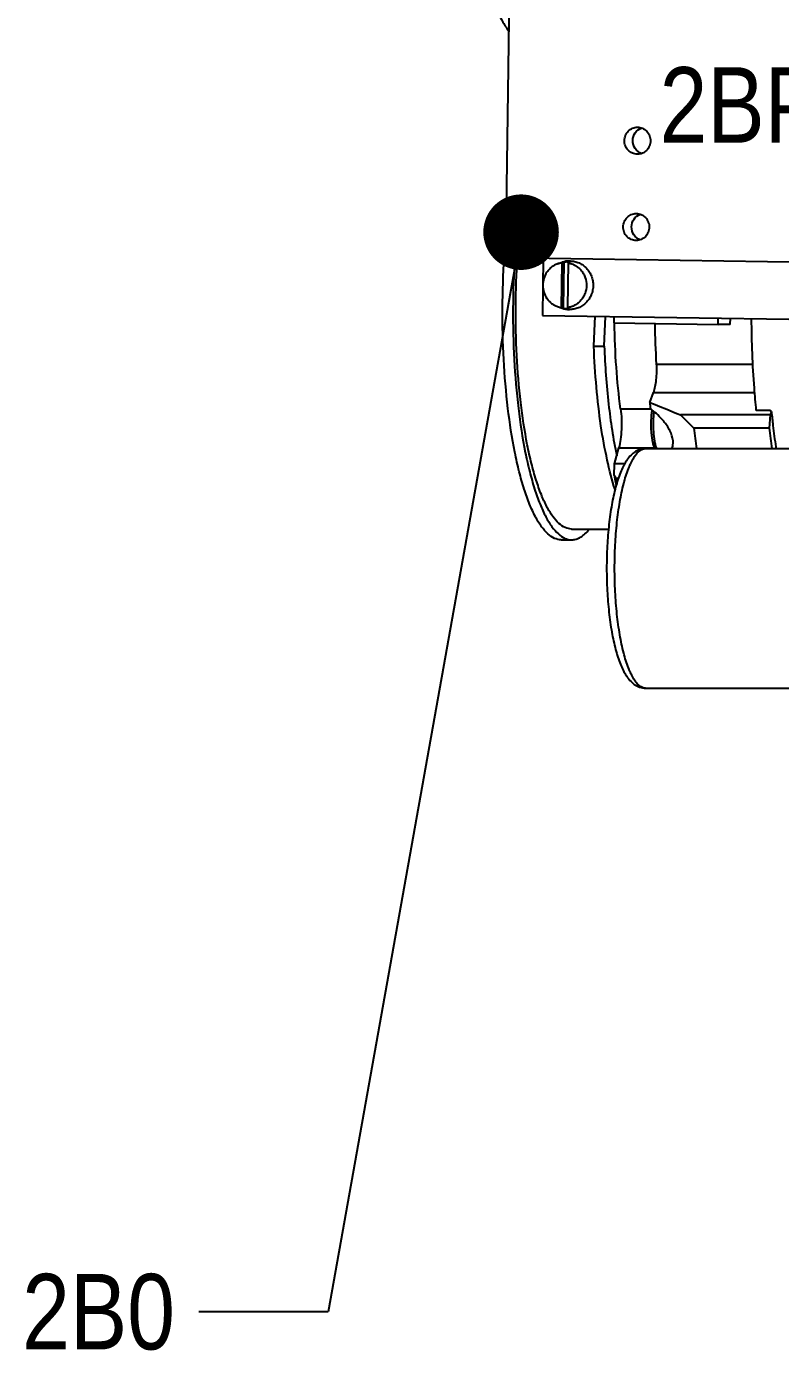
# Model space of a CAD drawing. Header units: millimetres. Extents: x 0 to 841, y 0 to 594.
# Drawn here: x 669.9 to 704.8, y 155.6 to 217 of the extents above; entities that cross this region are included whole.
import ezdxf

# ---------------------------------------------------------------- set-up
doc = ezdxf.new("R2010")
doc.units = ezdxf.units.MM
doc.header["$LTSCALE"] = 46.255
doc.layers.get('0').update_dxf_attribs({"linetype": 'CONTINUOUS'})
doc.layers.add('AXIS', color=7, linetype='CONTINUOUS')
doc.styles.get("Standard").update_dxf_attribs({"font": 'txt', "width": 0.85})
doc.styles.add('TEXTSTYLE_2', font='txt', dxfattribs={"width": 0.85})
doc.dimstyles.get("Standard").update_dxf_attribs({"dimtxt": 3.5, "dimasz": 3.5, "dimexe": 1.5, "dimexo": 1, "dimtad": 1, "dimtxsty": 'STANDARD', "dimcen": 0.09, "dimadec": 0, "dimazin": 0, "dimtol": 1, "dimtp": 0.01, "dimtm": 0.01, "dimtfac": 1, "dimtofl": 0, "dimtmove": 0, "dimatfit": 3, "dimfxl": 1, "dimtolj": 1, "dimarcsym": 0})

msp = doc.modelspace()

# ---------------------------------------------------------------- linework, layer by layer
at = {"color": 7, "linetype": 'CONTINUOUS'}
for p, q in [((692.275, 219.283), (692.091, 206.285)), ((692.091, 206.285), (720.1, 205.861)), ((693.838, 206.258), (693.8, 203.598)), ((694.505, 205.987), (694.713, 206.062)), ((694.705, 206.036), (694.676, 203.965)), ((694.705, 206.036), (694.796, 206.067)), ((694.796, 206.067), (694.766, 203.934)), ((694.995, 206.032), (694.965, 203.961)), ((695.086, 206.062), (694.995, 206.032)), ((694.505, 204.009), (694.713, 203.935)), ((694.766, 203.934), (694.676, 203.965)), ((694.965, 203.961), (695.055, 203.93)), ((693.8, 203.598), (707.648, 203.388)), ((696.187, 202.17), (696.246, 203.561)), ((696.67, 202.17), (696.728, 203.554)), ((697.112, 203.548), (697.108, 203.254)), ((697.108, 203.254), (701.937, 203.181)), ((701.937, 203.181), (701.941, 203.475)), ((702.506, 203.181), (701.937, 203.181)), ((702.506, 203.181), (702.51, 203.466)), ((696.187, 202.17), (696.67, 202.17)), ((699.076, 201.345), (703.552, 201.345)), ((698.777, 199.572), (698.947, 200.033)), ((698.947, 200.033), (703.639, 200.033)), ((697.425, 199.267), (698.819, 199.267)), ((704.358, 198.991), (700.206, 198.991)), ((704.339, 199.202), (703.711, 199.202)), ((704.358, 198.991), (704.313, 198.381)), ((704.414, 199.143), (704.339, 199.202)), ((704.414, 199.143), (704.358, 198.991)), ((704.313, 198.381), (700.818, 198.381)), ((697.139, 196.719), (697.347, 197.469)), ((697.347, 197.469), (698.994, 197.469)), ((697.129, 196.188), (697.139, 196.719)), ((697.611, 196.719), (697.139, 196.719)), ((697.319, 196.041), (697.223, 196.041)), ((695.156, 193.705), (696.868, 193.705))]:
    msp.add_line(p, q, dxfattribs=at)
for centre, radius, start, end in [((728.214, 203.914), 36.252, 175.0057, 176.23706), ((695.068, 205.07), 1.053, 89.14643, 109.70359), ((694.836, 205.062), 0.983, 97.67634, 109.68341), ((694.926, 205.069), 1.007, 89.13888, 97.41457), ((694.926, 205.068), 1.007, 80.8519, 89.12518), ((694.836, 204.936), 0.984, 250.32133, 260.59235), ((695.068, 204.927), 1.053, 250.30139, 269.11862), ((694.926, 204.929), 1.007, 260.8519, 269.12518), ((694.926, 204.928), 1.007, 269.13888, 277.41457), ((737.224, 203.673), 38.219, 180.67335, 183.4928), ((736.397, 203.186), 37.793, 185.48723, 185.93571), ((989.832, 913.499), 770.977, 247.820164, 247.934791), ((724.043, 222.297), 33.337, 224.3544, 225.84081), ((742.807, 202.998), 38.586, 185.73338, 186.68442), ((738.313, 202.627), 37.735, 186.46075, 187.9194), ((741.811, 202.627), 37.737, 186.4607, 187.91236), ((739.297, 202.573), 35.05, 186.66204, 188.29495), ((737.264, 202.282), 32.997, 188.30359, 188.46589), ((720.404, 200.931), 23.754, 191.51835, 191.91904), ((729.781, 216.882), 38.658, 212.36481, 212.62369), ((719.09, 200.652), 22.41, 191.91381, 192.6644), ((720.193, 200.808), 23.46, 191.725, 192.15722)]:
    msp.add_arc(centre, radius, start, end, dxfattribs=at)
for points, knots in [([(694.673, 193.205), (694.568, 193.205), (694.339, 193.26), (694.028, 193.482), (693.734, 193.829), (693.453, 194.298), (693.188, 194.885), (692.942, 195.584), (692.716, 196.387), (692.439, 197.629), (692.174, 199.362), (691.988, 201.591), (691.933, 203.928), (691.988, 205.507), (692.039, 206.293)], [0, 0, 0, 0, 0.022745, 0.049085, 0.081298, 0.120429, 0.166787, 0.220259, 0.28047, 0.346861, 0.49527, 0.658829, 0.829807, 1, 1, 1, 1]), ([(692.522, 206.284), (692.47, 205.498), (692.416, 203.92), (692.471, 201.584), (692.658, 199.357), (692.922, 197.625), (693.2, 196.384), (693.425, 195.581), (693.672, 194.883), (693.937, 194.296), (694.217, 193.828), (694.512, 193.481), (694.822, 193.26), (695.051, 193.205), (695.156, 193.205)], [0, 0, 0, 0, 0.170242, 0.341238, 0.504793, 0.653185, 0.719565, 0.779765, 0.833227, 0.879576, 0.918701, 0.950911, 0.977252, 1, 1, 1, 1]), ([(695.156, 193.705), (695.055, 193.705), (694.836, 193.758), (694.538, 193.972), (694.256, 194.306), (693.988, 194.759), (693.734, 195.324), (693.498, 195.998), (693.283, 196.771), (693.019, 197.967), (692.768, 199.634), (692.594, 201.775), (692.547, 204.016), (692.603, 205.529), (692.655, 206.281)], [0, 0, 0, 0, 0.022703, 0.049035, 0.081284, 0.120491, 0.166957, 0.220557, 0.280907, 0.347435, 0.496058, 0.659661, 0.830407, 1, 1, 1, 1]), ([(695.084, 206.123), (695.155, 206.122), (695.297, 206.106), (695.502, 206.038), (695.689, 205.93), (695.853, 205.787), (695.987, 205.613), (696.085, 205.416), (696.144, 205.203), (696.162, 204.982), (696.138, 204.762), (696.072, 204.55), (695.969, 204.356), (695.831, 204.187), (695.663, 204.048), (695.472, 203.946), (695.266, 203.885), (695.123, 203.872), (695.052, 203.874)], [0, 0, 0, 0, 0.061442, 0.123056, 0.184983, 0.247307, 0.310054, 0.373183, 0.436599, 0.500162, 0.563714, 0.627095, 0.690172, 0.752857, 0.815119, 0.876993, 0.938571, 1, 1, 1, 1]), ([(694.505, 205.987), (694.456, 205.97), (694.36, 205.926), (694.227, 205.839), (694.109, 205.732), (693.975, 205.566), (693.857, 205.321), (693.808, 204.998), (693.857, 204.676), (693.975, 204.431), (694.109, 204.265), (694.227, 204.157), (694.36, 204.07), (694.456, 204.027), (694.505, 204.009)], [0, 0, 0, 0, 0.06158, 0.12344, 0.185622, 0.248136, 0.373692, 0.5, 0.626308, 0.751864, 0.814378, 0.876559, 0.93842, 1, 1, 1, 1]), ([(694.995, 206.032), (695.054, 206.022), (695.171, 205.991), (695.336, 205.913), (695.485, 205.807), (695.613, 205.675), (695.717, 205.521), (695.817, 205.294), (695.867, 204.983), (695.809, 204.673), (695.702, 204.449), (695.594, 204.299), (695.462, 204.171), (695.31, 204.069), (695.143, 203.996), (695.025, 203.969), (694.965, 203.961)], [0, 0, 0, 0, 0.061497, 0.123234, 0.185305, 0.247755, 0.310581, 0.373736, 0.500175, 0.62657, 0.689677, 0.752444, 0.81483, 0.876842, 0.938531, 1, 1, 1, 1]), ([(697.425, 199.267), (697.338, 199.909), (697.205, 201.236), (697.152, 202.569), (697.143, 203.254)], [0, 0, 0, 0, 0.486054, 1, 1, 1, 1]), ([(697.17, 195.528), (697.026, 195.976), (696.773, 196.958), (696.491, 198.543), (696.287, 200.306), (696.211, 201.536), (696.187, 202.17)], [0, 0, 0, 0, 0.209536, 0.451028, 0.71729, 1, 1, 1, 1]), ([(696.67, 202.17), (696.704, 201.274), (696.826, 199.576), (697.08, 197.89), (697.245, 197.103)], [0, 0, 0, 0, 0.527051, 1, 1, 1, 1]), ([(699.076, 201.345), (699.091, 201.101), (699.087, 200.746), (699.026, 200.308), (698.978, 200.116), (698.947, 200.033)], [0, 0, 0, 0, 0.553149, 0.79991, 1, 1, 1, 1]), ([(697.425, 199.267), (697.446, 199.114), (697.472, 198.797), (697.472, 198.325), (697.434, 197.878), (697.382, 197.596), (697.347, 197.469)], [0, 0, 0, 0, 0.256665, 0.526265, 0.782286, 1, 1, 1, 1]), ([(698.88, 199.218), (698.852, 199.057), (698.822, 198.719), (698.828, 198.299), (698.861, 197.971), (698.898, 197.755), (698.945, 197.576), (698.987, 197.472), (699.011, 197.429)], [0, 0, 0, 0, 0.270352, 0.558404, 0.693697, 0.815391, 0.918646, 1, 1, 1, 1]), ([(698.97, 199.145), (698.95, 198.993), (698.928, 198.68), (698.936, 198.221), (698.976, 197.853), (699.029, 197.593), (699.062, 197.479), (699.08, 197.428)], [0, 0, 0, 0, 0.265985, 0.541394, 0.795233, 0.905216, 1, 1, 1, 1]), ([(698.585, 197.432), (698.49, 197.432), (698.302, 197.4), (698.056, 197.268), (697.853, 197.083), (697.622, 196.779), (697.39, 196.298), (697.174, 195.615), (697.001, 194.807), (696.874, 193.895), (696.796, 192.908), (696.778, 192.228), (696.778, 191.882)], [0, 0, 0, 0, 0.045832, 0.090115, 0.133187, 0.17706, 0.273987, 0.388861, 0.522436, 0.672, 0.833019, 1, 1, 1, 1]), ([(697.149, 191.882), (697.149, 192.243), (697.167, 192.953), (697.246, 193.982), (697.374, 194.932), (697.547, 195.766), (697.729, 196.37), (697.899, 196.767), (698.024, 197.001), (698.156, 197.188), (698.293, 197.325), (698.436, 197.412), (698.538, 197.432), (698.585, 197.432)], [0, 0, 0, 0, 0.181401, 0.356302, 0.518535, 0.662533, 0.783743, 0.834824, 0.879283, 0.917211, 0.949081, 0.975998, 1, 1, 1, 1]), ([(695.156, 193.205), (695.226, 193.205), (695.372, 193.227), (695.582, 193.324), (695.787, 193.481), (695.911, 193.615), (695.973, 193.69)], [0, 0, 0, 0, 0.213749, 0.443777, 0.703007, 1, 1, 1, 1]), ([(696.778, 191.882), (696.778, 191.536), (696.796, 190.857), (696.874, 189.87), (697.001, 188.958), (697.174, 188.15), (697.39, 187.467), (697.622, 186.986), (697.853, 186.682), (698.056, 186.497), (698.302, 186.365), (698.49, 186.332), (698.585, 186.332)], [0, 0, 0, 0, 0.166982, 0.328002, 0.477566, 0.611142, 0.726015, 0.822942, 0.866814, 0.909886, 0.954168, 1, 1, 1, 1]), ([(698.585, 186.332), (698.538, 186.332), (698.436, 186.353), (698.293, 186.44), (698.156, 186.577), (698.024, 186.763), (697.899, 186.998), (697.729, 187.395), (697.547, 187.999), (697.374, 188.833), (697.246, 189.783), (697.167, 190.812), (697.149, 191.521), (697.149, 191.882)], [0, 0, 0, 0, 0.024002, 0.050919, 0.082789, 0.120717, 0.165176, 0.216257, 0.337467, 0.481465, 0.643698, 0.8186, 1, 1, 1, 1])]:
    msp.add_open_spline(points, degree=3, knots=knots, dxfattribs=at)
at = {"layer": 'AXIS', "color": 7, "linetype": 'CONTINUOUS'}
for p, q in [((703.712, 199.196), (703.711, 199.202)), ((698.585, 197.432), (707.629, 197.432)), ((694.673, 193.205), (695.156, 193.205)), ((698.585, 186.332), (709.802, 186.332))]:
    msp.add_line(p, q, dxfattribs=at)
for points, knots in [([(691.657, 217.795), (691.745, 217.608), (691.924, 217.261), (692.132, 216.93), (692.238, 216.78)], [0, 0, 0, 0, 0.52951, 1, 1, 1, 1]), ([(697.601, 211.702), (697.603, 211.782), (697.635, 211.944), (697.769, 212.148), (697.969, 212.285), (698.127, 212.318), (698.205, 212.318)], [0, 0, 0, 0, 0.254016, 0.505628, 0.753982, 1, 1, 1, 1]), ([(697.99, 211.702), (697.991, 211.827), (698.07, 212.08), (698.281, 212.242), (698.396, 212.283)], [0, 0, 0, 0, 0.504681, 1, 1, 1, 1]), ([(698.205, 212.318), (698.284, 212.318), (698.446, 212.284), (698.648, 212.142), (698.781, 211.931), (698.81, 211.766), (698.809, 211.684)], [0, 0, 0, 0, 0.24595, 0.494308, 0.745985, 1, 1, 1, 1]), ([(698.205, 211.068), (698.126, 211.068), (697.964, 211.101), (697.763, 211.244), (697.63, 211.455), (697.6, 211.62), (697.601, 211.702)], [0, 0, 0, 0, 0.24595, 0.494308, 0.745985, 1, 1, 1, 1]), ([(698.399, 211.101), (698.28, 211.143), (698.063, 211.311), (697.988, 211.573), (697.99, 211.702)], [0, 0, 0, 0, 0.495251, 1, 1, 1, 1]), ([(698.809, 211.684), (698.808, 211.603), (698.775, 211.442), (698.641, 211.238), (698.441, 211.1), (698.283, 211.068), (698.205, 211.068)], [0, 0, 0, 0, 0.254016, 0.505628, 0.753982, 1, 1, 1, 1]), ([(697.545, 207.702), (697.546, 207.783), (697.579, 207.944), (697.713, 208.148), (697.912, 208.286), (698.071, 208.318), (698.149, 208.318)], [0, 0, 0, 0, 0.254016, 0.505628, 0.753982, 1, 1, 1, 1]), ([(697.933, 207.702), (697.935, 207.827), (698.013, 208.08), (698.224, 208.243), (698.34, 208.284)], [0, 0, 0, 0, 0.504681, 1, 1, 1, 1]), ([(698.149, 208.318), (698.228, 208.318), (698.389, 208.285), (698.591, 208.142), (698.724, 207.931), (698.753, 207.766), (698.752, 207.684)], [0, 0, 0, 0, 0.24595, 0.494308, 0.745985, 1, 1, 1, 1]), ([(698.149, 207.068), (698.069, 207.068), (697.908, 207.102), (697.706, 207.244), (697.573, 207.455), (697.544, 207.62), (697.545, 207.702)], [0, 0, 0, 0, 0.24595, 0.494308, 0.745985, 1, 1, 1, 1]), ([(698.342, 207.102), (698.223, 207.143), (698.007, 207.312), (697.931, 207.574), (697.933, 207.702)], [0, 0, 0, 0, 0.495251, 1, 1, 1, 1]), ([(698.752, 207.684), (698.751, 207.604), (698.718, 207.442), (698.584, 207.238), (698.385, 207.101), (698.227, 207.068), (698.149, 207.068)], [0, 0, 0, 0, 0.254016, 0.505628, 0.753982, 1, 1, 1, 1]), ([(703.711, 199.202), (703.677, 199.545), (703.554, 200.959), (703.5, 202.378), (703.495, 203.451)], [0, 0, 0, 0, 0.243165, 1, 1, 1, 1]), ([(699.504, 198.593), (699.453, 198.662), (699.246, 198.915), (699, 199.135), (698.806, 199.278)], [0, 0, 0, 0, 0.261937, 1, 1, 1, 1]), ([(699.799, 197.431), (699.834, 197.507), (699.884, 197.752), (699.779, 198.168), (699.607, 198.454), (699.504, 198.593)], [0, 0, 0, 0, 0.20218, 0.582889, 1, 1, 1, 1])]:
    msp.add_open_spline(points, degree=3, knots=knots, dxfattribs=at)

# ---------------------------------------------------------------- texts
at = {"color": 2, "linetype": 'CONTINUOUS', "char_height": 3.5, "attachment_point": 1, "line_spacing_factor": 0.9, "style": 'TEXTSTYLE_2'}
for s, insert, width in [('2BPB0', (699.234, 215.101), 20.45312), ('2B0', (669.703, 159.195), 12.27187)]:
    msp.add_mtext(s, dxfattribs=dict(at, insert=insert, width=width))

# ---------------------------------------------------------------- leaders
at = {"color": 2, "linetype": 'CONTINUOUS'}
msp.add_leader([(692.815, 207.457), (683.885, 157.445), (677.885, 157.445)], dimstyle='STANDARD', override={"dimtad": 0, "dimldrblk": 'DOT'}, dxfattribs=at)

doc.saveas('drawing.dxf')
